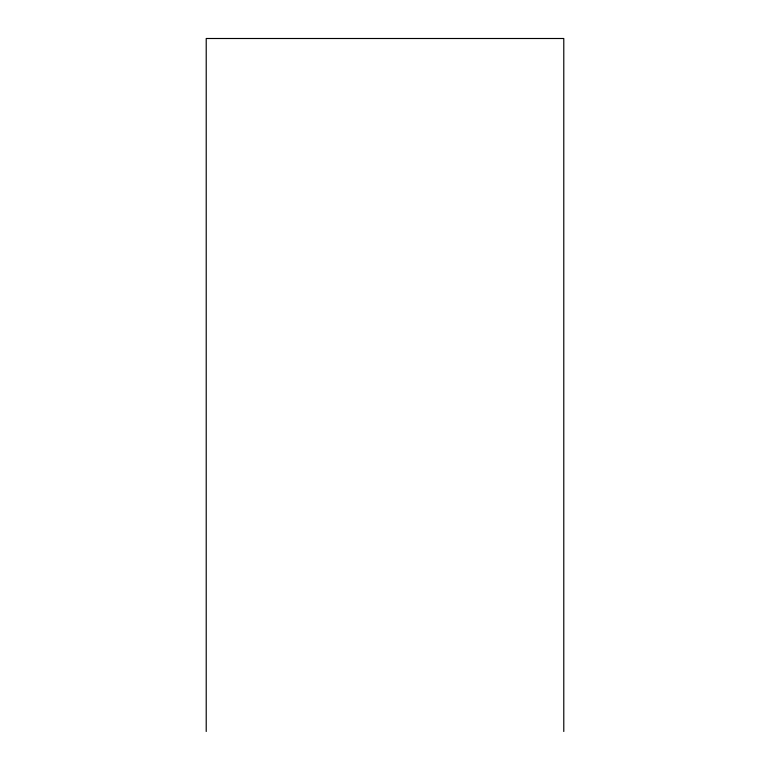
<?xml version="1.0" encoding="UTF-8"?>
<svg xmlns="http://www.w3.org/2000/svg" width="770" height="770" viewBox="0 0 770 770"><rect width="100%" height="100%" fill="white"/><g stroke="black" fill="none" stroke-linecap="round" stroke-linejoin="round"><path stroke-width="1.16" d="M563.784 731.5L563.784 38.5L206.216 38.5L206.216 731.5"/></g></svg>
